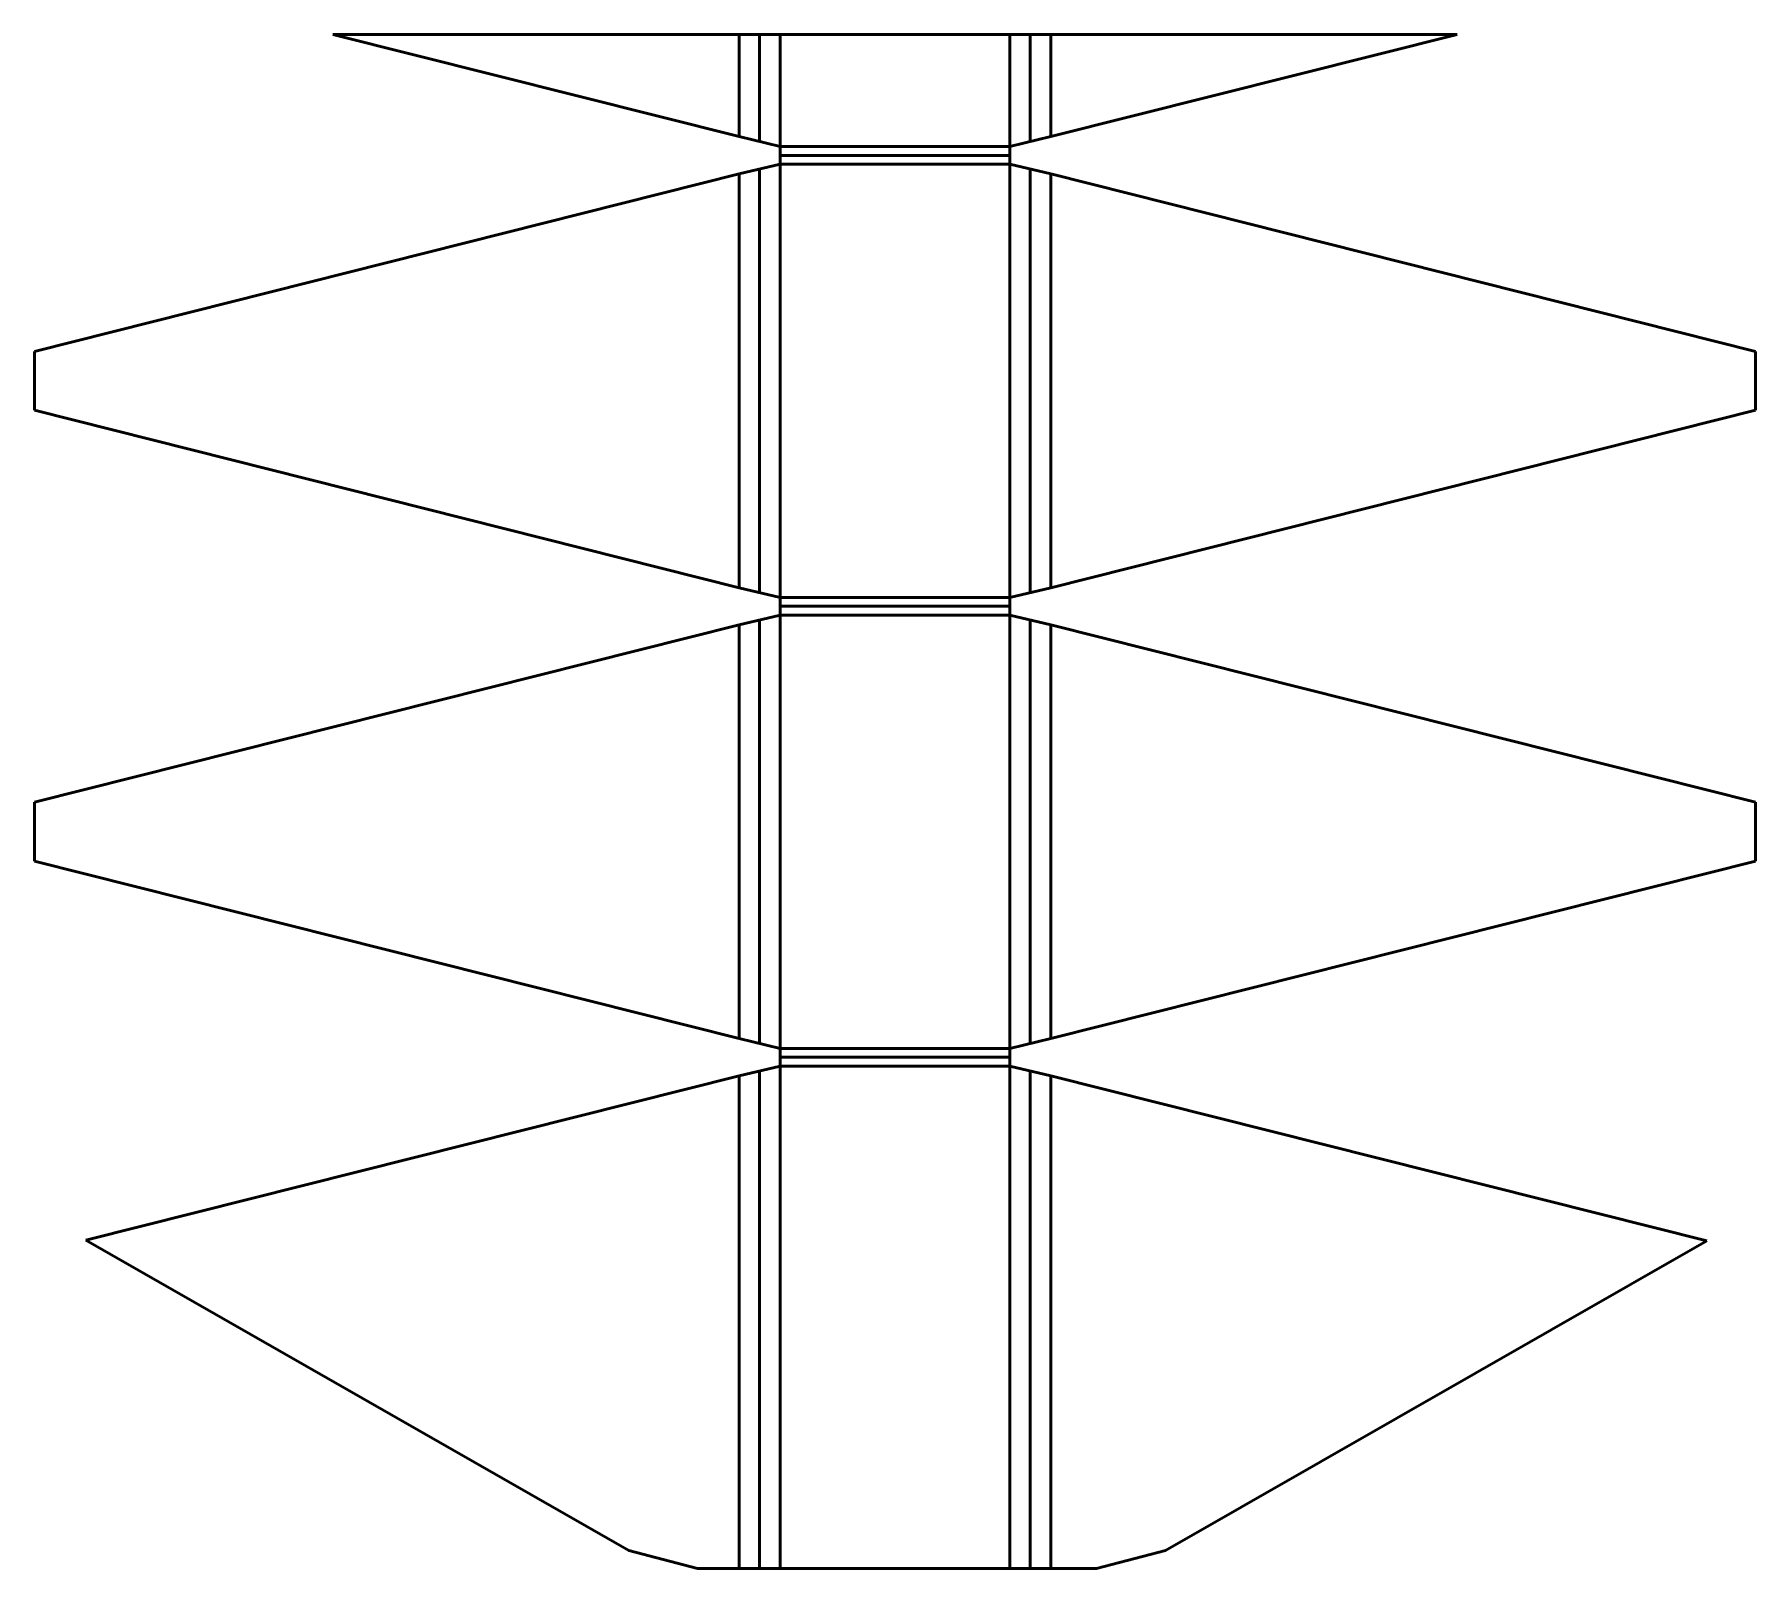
# Model space of a CAD drawing. Header units: inches. Extents: x -6.9 to 4.8, y -3.3 to 7.1.
import ezdxf

# ---------------------------------------------------------------- set-up
doc = ezdxf.new("R2010")
doc.units = ezdxf.units.IN
doc.header["$MEASUREMENT"] = 0
for name, color, linetype, lineweight in [('IV_BEND_DOWN', 7, 'Continuous', 50), ('IV_OUTER_PROFILE', 7, 'Continuous', 50), ('IV_TANGENT', 7, 'Continuous', 50), ('IV_UNCONSUMED_SKETCHES', 7, 'Continuous', 50)]:
    doc.layers.add(name, color=color, linetype=linetype, lineweight=lineweight)

msp = doc.modelspace()

# ---------------------------------------------------------------- linework, layer by layer
at = {"layer": 'IV_BEND_DOWN'}
for p, q in [((-1.975, 7.065), (-1.975, 6.338)), ((-0.139, 6.338), (-0.139, 7.065)), ((-1.836, 6.245), (-0.277, 6.245)), ((-1.975, 6.152), (-1.975, 3.279)), ((-0.139, 3.279), (-0.139, 6.152)), ((-1.836, 3.186), (-0.277, 3.186)), ((-1.975, 3.093), (-1.975, 0.219)), ((-0.139, 0.219), (-0.139, 3.093)), ((-1.836, 0.126), (-0.277, 0.126)), ((-1.975, 0.034), (-1.975, -3.343)), ((-0.139, -3.343), (-0.139, 0.034))]:
    msp.add_line(p, q, dxfattribs=at)
at = {"layer": 'IV_OUTER_PROFILE'}
for p, q in [((-4.868, 7.065), (2.755, 7.065)), ((-2.113, 6.372), (-4.868, 7.065)), ((2.755, 7.065), (0, 6.372)), ((-1.836, 6.305), (-2.113, 6.372)), ((-1.836, 6.305), (-1.836, 6.186)), ((0, 6.372), (-0.277, 6.305)), ((-0.277, 6.186), (-0.277, 6.305)), ((-6.892, 4.915), (-2.113, 6.119)), ((-2.113, 6.119), (-1.836, 6.186)), ((-0.277, 6.186), (0, 6.119)), ((0, 6.119), (4.779, 4.915)), ((-6.892, 4.516), (-6.892, 4.915)), ((4.779, 4.915), (4.779, 4.516)), ((-2.113, 3.312), (-6.892, 4.516)), ((4.779, 4.516), (0, 3.312)), ((-1.836, 3.245), (-2.113, 3.312)), ((0, 3.312), (-0.277, 3.245)), ((-1.836, 3.245), (-1.836, 3.126)), ((-0.277, 3.126), (-0.277, 3.245)), ((-6.892, 1.856), (-2.113, 3.059)), ((-2.113, 3.059), (-1.836, 3.126)), ((-0.277, 3.126), (0, 3.059)), ((0, 3.059), (4.779, 1.856)), ((-6.892, 1.456), (-6.892, 1.856)), ((4.779, 1.856), (4.779, 1.456)), ((-2.113, 0.253), (-6.892, 1.456)), ((4.779, 1.456), (0, 0.253)), ((-1.836, 0.186), (-2.113, 0.253)), ((0, 0.253), (-0.277, 0.186)), ((-1.836, 0.186), (-1.836, 0.067)), ((-0.277, 0.067), (-0.277, 0.186)), ((-2.113, 0), (-1.836, 0.067)), ((-0.277, 0.067), (0, 0)), ((0, 0), (4.45, -1.12)), ((-6.543, -1.115), (-2.113, 0)), ((-6.543, -1.115), (-2.862, -3.219)), ((0.778, -3.219), (4.45, -1.12)), ((-2.395, -3.343), (-2.862, -3.219)), ((0.778, -3.219), (0.311, -3.343)), ((-2.395, -3.343), (-1.794, -3.343)), ((-0.246, -3.343), (-1.794, -3.343)), ((0.311, -3.343), (-0.246, -3.343))]:
    msp.add_line(p, q, dxfattribs=at)
at = {"layer": 'IV_TANGENT'}
for p, q in [((-2.113, 6.372), (-2.113, 7.065)), ((-1.836, 7.065), (-1.836, 6.305)), ((-0.277, 6.305), (-0.277, 7.065)), ((0, 7.065), (0, 6.372)), ((-1.836, 6.305), (-0.277, 6.305)), ((-2.113, 3.312), (-2.113, 6.119)), ((-1.836, 6.186), (-1.836, 3.245)), ((-0.277, 6.186), (-1.836, 6.186)), ((-0.277, 3.245), (-0.277, 6.186)), ((0, 6.119), (0, 3.312)), ((-1.836, 3.245), (-0.277, 3.245)), ((-2.113, 0.253), (-2.113, 3.059)), ((-1.836, 3.126), (-1.836, 0.186)), ((-0.277, 3.126), (-1.836, 3.126)), ((-0.277, 0.186), (-0.277, 3.126)), ((0, 3.059), (0, 0.253)), ((-1.836, 0.186), (-0.277, 0.186)), ((-1.836, 0.067), (-1.836, -3.343)), ((-0.277, 0.067), (-1.836, 0.067)), ((-0.277, -3.343), (-0.277, 0.067)), ((0, 0), (0, -3.343)), ((-2.113, -3.343), (-2.113, 0))]:
    msp.add_line(p, q, dxfattribs=at)
at = {"layer": 'IV_UNCONSUMED_SKETCHES', "color": 7, "linetype": 'Continuous', "lineweight": 50}
for p, q in [((-4.868, 7.065), (2.755, 7.065)), ((-2.113, 6.372), (-4.868, 7.065)), ((2.755, 7.065), (0, 6.372)), ((-1.836, 6.305), (-2.113, 6.372)), ((-1.836, 6.305), (-1.836, 6.186)), ((0, 6.372), (-0.277, 6.305)), ((-0.277, 6.186), (-0.277, 6.305)), ((-6.892, 4.915), (-2.113, 6.119)), ((-2.113, 6.119), (-1.836, 6.186)), ((-0.277, 6.186), (0, 6.119)), ((0, 6.119), (4.779, 4.915)), ((-6.892, 4.516), (-6.892, 4.915)), ((4.779, 4.915), (4.779, 4.516)), ((-2.113, 3.312), (-6.892, 4.516)), ((4.779, 4.516), (0, 3.312)), ((-1.836, 3.245), (-2.113, 3.312)), ((0, 3.312), (-0.277, 3.245)), ((-1.836, 3.245), (-1.836, 3.126)), ((-0.277, 3.126), (-0.277, 3.245)), ((-6.892, 1.856), (-2.113, 3.059)), ((-2.113, 3.059), (-1.836, 3.126)), ((-0.277, 3.126), (0, 3.059)), ((0, 3.059), (4.779, 1.856)), ((-6.892, 1.456), (-6.892, 1.856)), ((4.779, 1.856), (4.779, 1.456)), ((-2.113, 0.253), (-6.892, 1.456)), ((4.779, 1.456), (0, 0.253)), ((-1.836, 0.186), (-2.113, 0.253)), ((0, 0.253), (-0.277, 0.186)), ((-1.836, 0.186), (-1.836, 0.067)), ((-0.277, 0.067), (-0.277, 0.186)), ((-2.113, 0), (-1.836, 0.067)), ((-0.277, 0.067), (0, 0)), ((0, 0), (4.45, -1.12)), ((-6.543, -1.115), (-2.113, 0)), ((-6.543, -1.115), (-2.862, -3.219)), ((0.778, -3.219), (4.45, -1.12)), ((-2.395, -3.343), (-2.862, -3.219)), ((0.778, -3.219), (0.311, -3.343)), ((-2.395, -3.343), (-1.794, -3.343)), ((-0.246, -3.343), (-1.794, -3.343)), ((0.311, -3.343), (-0.246, -3.343))]:
    msp.add_line(p, q, dxfattribs=at)

doc.saveas('drawing.dxf')
